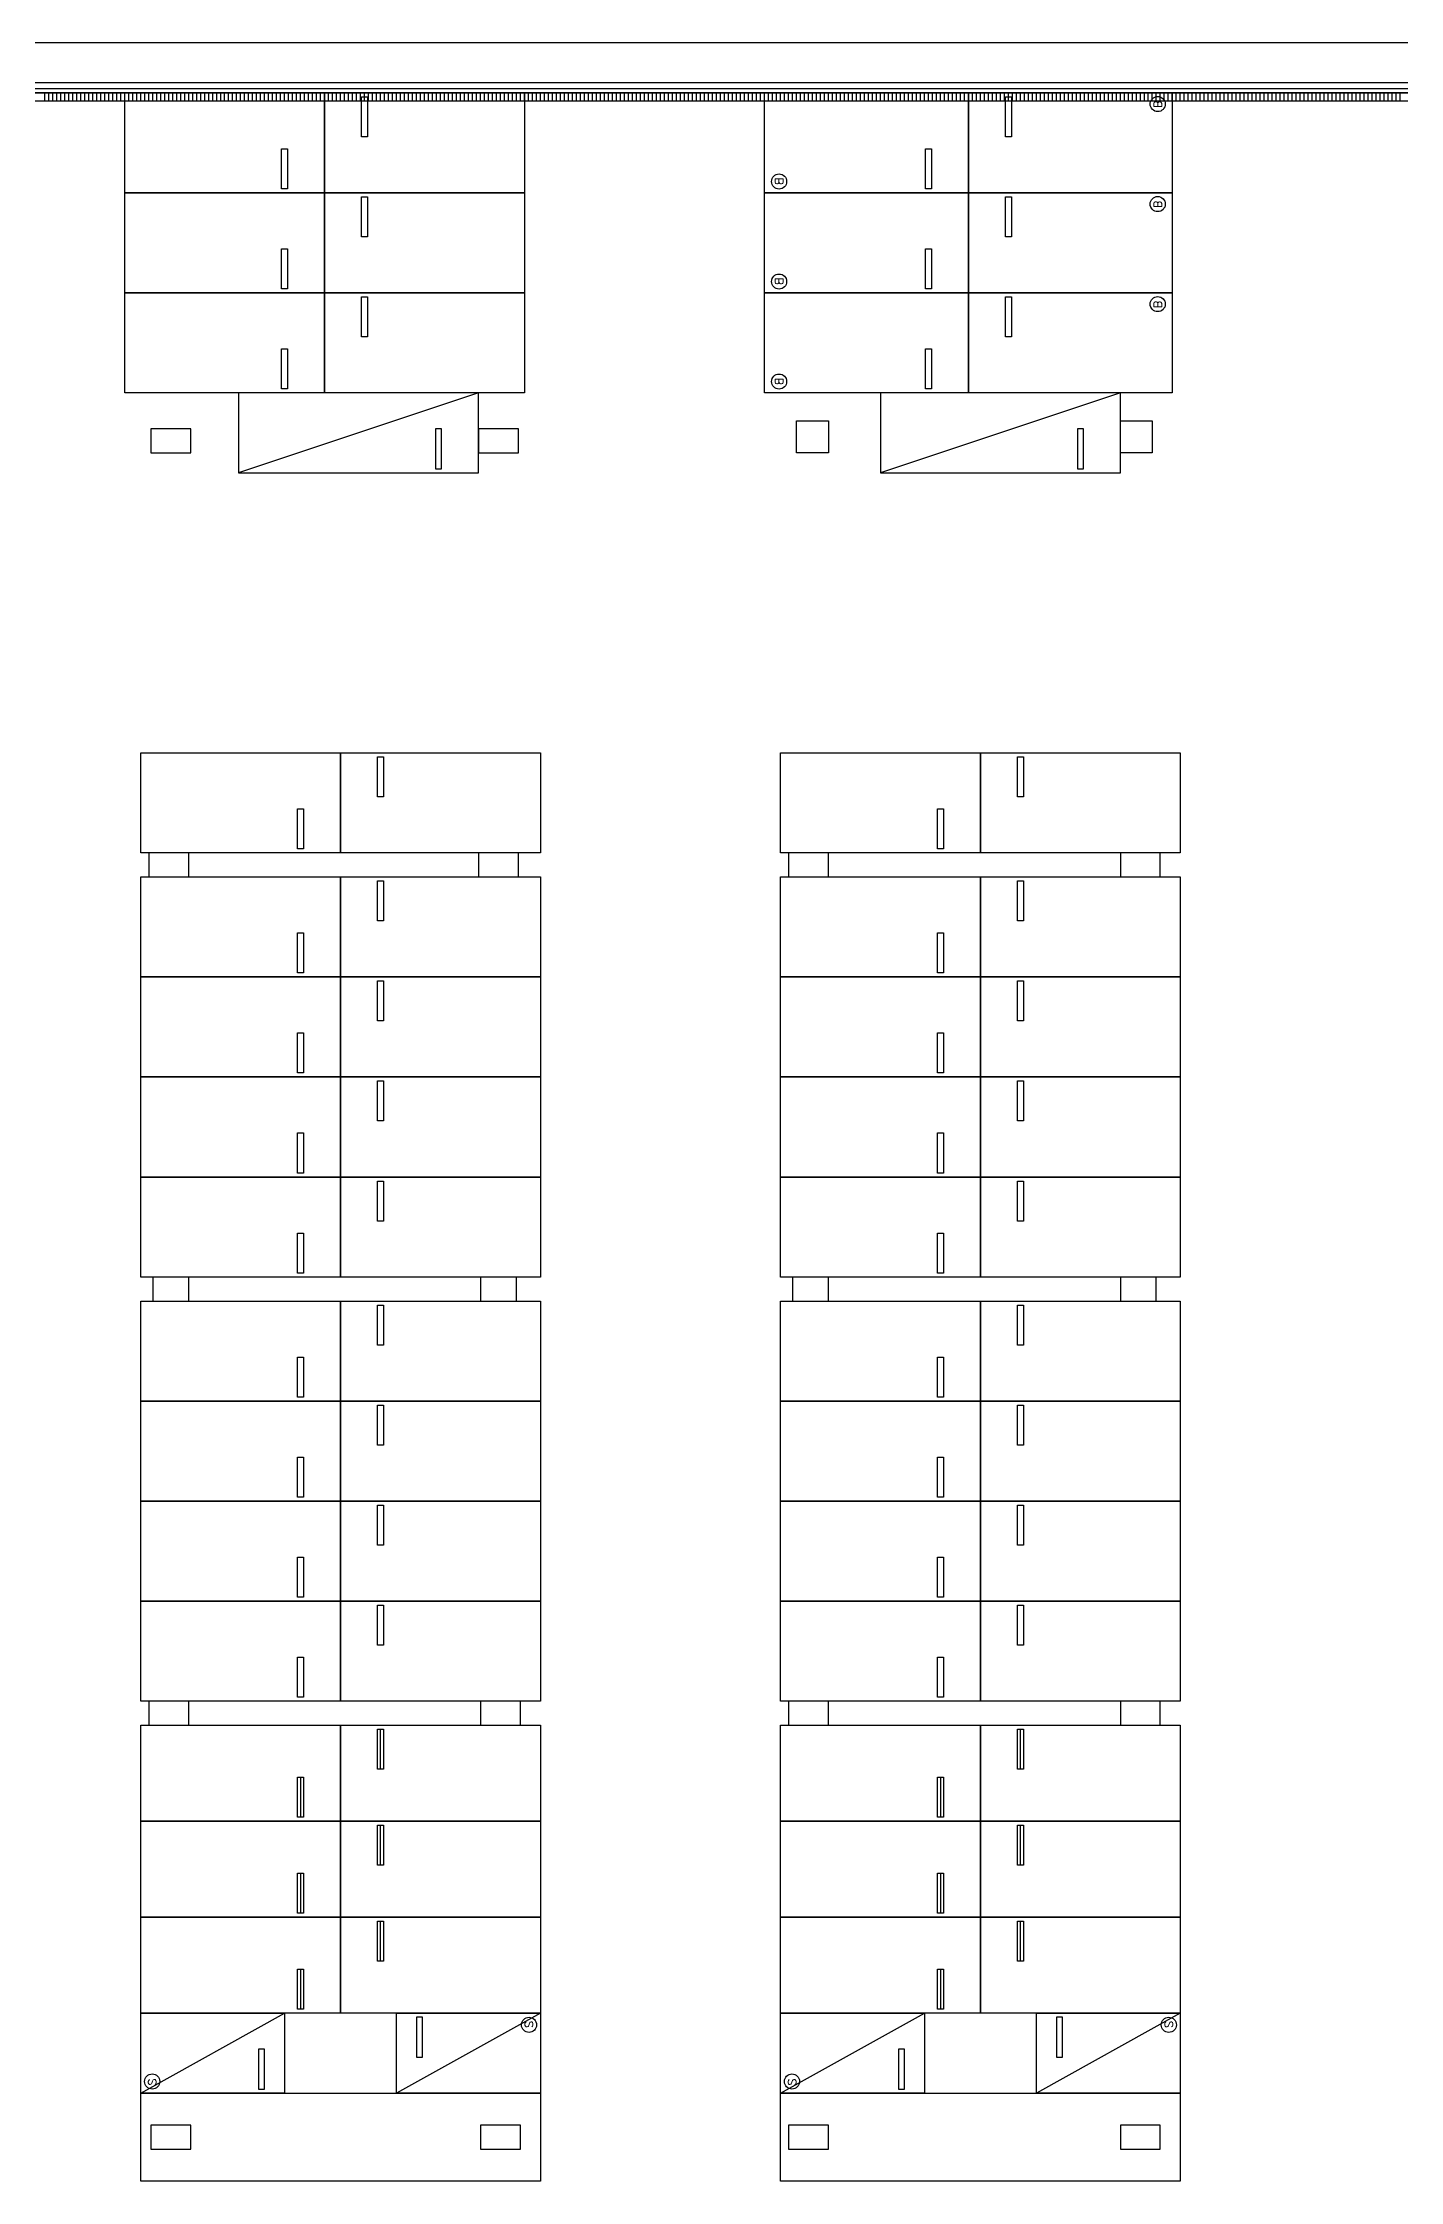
# Model space of a CAD drawing. Header units: millimetres. Extents: x -7614 to 421357, y 87385 to 341757.
# Drawn here: x 272870 to 306820, y 201427 to 254877 of the extents above; entities that cross this region are included whole.
import ezdxf

# ---------------------------------------------------------------- set-up
doc = ezdxf.new("R2010")
doc.units = ezdxf.units.MM
doc.header["$LTSCALE"] = 600
doc.header["$MEASUREMENT"] = 0
doc.layers.add('e-plan', color=9, linetype='CONTINUOUS')
doc.styles.add('kiahn', font='romans.shx', dxfattribs={"bigfont": 'cadhs.shx'})

msp = doc.modelspace()

# ---------------------------------------------------------------- linework, layer by layer
at = {"layer": 'e-plan'}
for p, q in [((328920, 254877), (180670, 254877)), ((173924, 253427), (336299, 253427)), ((336569, 253627), (179370, 253627)), ((179370, 253627), (336569, 253627)), ((329770, 253727), (179820, 253727)), ((329920, 253877), (250970, 253877)), ((272920, 253427), (272920, 253627)), ((273020, 253427), (273020, 253627)), ((273120, 253427), (273120, 253627)), ((273220, 253427), (273220, 253627)), ((273320, 253427), (273320, 253627)), ((273420, 253427), (273420, 253627)), ((273520, 253427), (273520, 253627)), ((273620, 253427), (273620, 253627)), ((273720, 253427), (273720, 253627)), ((273820, 253427), (273820, 253627)), ((273920, 253427), (273920, 253627)), ((274020, 253427), (274020, 253627)), ((274120, 253427), (274120, 253627)), ((274220, 253427), (274220, 253627)), ((274320, 253427), (274320, 253627)), ((274420, 253427), (274420, 253627)), ((274520, 253427), (274520, 253627)), ((274620, 253427), (274620, 253627)), ((274720, 253427), (274720, 253627)), ((274820, 253427), (274820, 253627)), ((274920, 253427), (274920, 253627)), ((274920, 251127), (274920, 253627)), ((274920, 253627), (279920, 253627)), ((275020, 253427), (275020, 253627)), ((275120, 253427), (275120, 253627)), ((275220, 253427), (275220, 253627)), ((275320, 253427), (275320, 253627)), ((275420, 253427), (275420, 253627)), ((275520, 253427), (275520, 253627)), ((275620, 253427), (275620, 253627)), ((275720, 253427), (275720, 253627)), ((275820, 253427), (275820, 253627)), ((275920, 253427), (275920, 253627)), ((276020, 253427), (276020, 253627)), ((276120, 253427), (276120, 253627)), ((276220, 253427), (276220, 253627)), ((276320, 253427), (276320, 253627)), ((276420, 253427), (276420, 253627)), ((276520, 253427), (276520, 253627)), ((276620, 253427), (276620, 253627)), ((276720, 253427), (276720, 253627)), ((276820, 253427), (276820, 253627)), ((276920, 253427), (276920, 253627)), ((277020, 253427), (277020, 253627)), ((277120, 253427), (277120, 253627)), ((277220, 253427), (277220, 253627)), ((277320, 253427), (277320, 253627)), ((277420, 253427), (277420, 253627)), ((277520, 253427), (277520, 253627)), ((277620, 253427), (277620, 253627)), ((277720, 253427), (277720, 253627)), ((277820, 253427), (277820, 253627)), ((277920, 253427), (277920, 253627)), ((278020, 253427), (278020, 253627)), ((278120, 253427), (278120, 253627)), ((278220, 253427), (278220, 253627)), ((278320, 253427), (278320, 253627)), ((278420, 253427), (278420, 253627)), ((278520, 253427), (278520, 253627)), ((278620, 253427), (278620, 253627)), ((278720, 253427), (278720, 253627)), ((278820, 253427), (278820, 253627)), ((278920, 253427), (278920, 253627)), ((279020, 253427), (279020, 253627)), ((279120, 253427), (279120, 253627)), ((279220, 253427), (279220, 253627)), ((279320, 253427), (279320, 253627)), ((279420, 253427), (279420, 253627)), ((279520, 253427), (279520, 253627)), ((279620, 253427), (279620, 253627)), ((279720, 253427), (279720, 253627)), ((279820, 253427), (279820, 253627)), ((279920, 253427), (279920, 253627)), ((279920, 253627), (279920, 251127)), ((279920, 251127), (279920, 253627)), ((279920, 253627), (284920, 253627)), ((280020, 253427), (280020, 253627)), ((280120, 253427), (280120, 253627)), ((280220, 253427), (280220, 253627)), ((280320, 253427), (280320, 253627)), ((280420, 253427), (280420, 253627)), ((280520, 253427), (280520, 253627)), ((280620, 253427), (280620, 253627)), ((280720, 253427), (280720, 253627)), ((280820, 253427), (280820, 253627)), ((280845, 253527), (280995, 253527)), ((280845, 252527), (280845, 253527)), ((280920, 253427), (280920, 253627)), ((280995, 253527), (280995, 252527)), ((281020, 253427), (281020, 253627)), ((281120, 253427), (281120, 253627)), ((281220, 253427), (281220, 253627)), ((281320, 253427), (281320, 253627)), ((281420, 253427), (281420, 253627)), ((281520, 253427), (281520, 253627)), ((281620, 253427), (281620, 253627)), ((281720, 253427), (281720, 253627)), ((281820, 253427), (281820, 253627)), ((281920, 253427), (281920, 253627)), ((282020, 253427), (282020, 253627)), ((282120, 253427), (282120, 253627)), ((282220, 253427), (282220, 253627)), ((282320, 253427), (282320, 253627)), ((282420, 253427), (282420, 253627)), ((282520, 253427), (282520, 253627)), ((282620, 253427), (282620, 253627)), ((282720, 253427), (282720, 253627)), ((282820, 253427), (282820, 253627)), ((282920, 253427), (282920, 253627)), ((283020, 253427), (283020, 253627)), ((283120, 253427), (283120, 253627)), ((283220, 253427), (283220, 253627)), ((283320, 253427), (283320, 253627)), ((283420, 253427), (283420, 253627)), ((283520, 253427), (283520, 253627)), ((283620, 253427), (283620, 253627)), ((283720, 253427), (283720, 253627)), ((283820, 253427), (283820, 253627)), ((283920, 253427), (283920, 253627)), ((284020, 253427), (284020, 253627)), ((284120, 253427), (284120, 253627)), ((284220, 253427), (284220, 253627)), ((284320, 253427), (284320, 253627)), ((284420, 253427), (284420, 253627)), ((284520, 253427), (284520, 253627)), ((284620, 253427), (284620, 253627)), ((284720, 253427), (284720, 253627)), ((284820, 253427), (284820, 253627)), ((284920, 253427), (284920, 253627)), ((284920, 253627), (284920, 251127)), ((285020, 253427), (285020, 253627)), ((285120, 253427), (285120, 253627)), ((285220, 253427), (285220, 253627)), ((285320, 253427), (285320, 253627)), ((285420, 253427), (285420, 253627)), ((285520, 253427), (285520, 253627)), ((285620, 253427), (285620, 253627)), ((285720, 253427), (285720, 253627)), ((285820, 253427), (285820, 253627)), ((285920, 253427), (285920, 253627)), ((286020, 253427), (286020, 253627)), ((286120, 253427), (286120, 253627)), ((286220, 253427), (286220, 253627)), ((286320, 253427), (286320, 253627)), ((286420, 253427), (286420, 253627)), ((286520, 253427), (286520, 253627)), ((286620, 253427), (286620, 253627)), ((286720, 253427), (286720, 253627)), ((286820, 253427), (286820, 253627)), ((286920, 253427), (286920, 253627)), ((287020, 253427), (287020, 253627)), ((287120, 253427), (287120, 253627)), ((287220, 253427), (287220, 253627)), ((287320, 253427), (287320, 253627)), ((287420, 253427), (287420, 253627)), ((287520, 253427), (287520, 253627)), ((287620, 253427), (287620, 253627)), ((287720, 253427), (287720, 253627)), ((287820, 253427), (287820, 253627)), ((287920, 253427), (287920, 253627)), ((288020, 253427), (288020, 253627)), ((288120, 253427), (288120, 253627)), ((288220, 253427), (288220, 253627)), ((288320, 253427), (288320, 253627)), ((288420, 253427), (288420, 253627)), ((288520, 253427), (288520, 253627)), ((288620, 253427), (288620, 253627)), ((288720, 253427), (288720, 253627)), ((288820, 253427), (288820, 253627)), ((288920, 253427), (288920, 253627)), ((289020, 253427), (289020, 253627)), ((289120, 253427), (289120, 253627)), ((289220, 253427), (289220, 253627)), ((289320, 253427), (289320, 253627)), ((289420, 253427), (289420, 253627)), ((289520, 253427), (289520, 253627)), ((289620, 253427), (289620, 253627)), ((289720, 253427), (289720, 253627)), ((289820, 253427), (289820, 253627)), ((289920, 253427), (289920, 253627)), ((290020, 253427), (290020, 253627)), ((290120, 253427), (290120, 253627)), ((290220, 253427), (290220, 253627)), ((290320, 253427), (290320, 253627)), ((290420, 253427), (290420, 253627)), ((290520, 253427), (290520, 253627)), ((290620, 253427), (290620, 253627)), ((290720, 253427), (290720, 253627)), ((290820, 253427), (290820, 253627)), ((290920, 253427), (290920, 253627)), ((290920, 251127), (290920, 253627)), ((290920, 253627), (296020, 253627)), ((291020, 253427), (291020, 253627)), ((291120, 253427), (291120, 253627)), ((291220, 253427), (291220, 253627)), ((291320, 253427), (291320, 253627)), ((291420, 253427), (291420, 253627)), ((291520, 253427), (291520, 253627)), ((291620, 253427), (291620, 253627)), ((291720, 253427), (291720, 253627)), ((291820, 253427), (291820, 253627)), ((291920, 253427), (291920, 253627)), ((292020, 253427), (292020, 253627)), ((292120, 253427), (292120, 253627)), ((292220, 253427), (292220, 253627)), ((292320, 253427), (292320, 253627)), ((292420, 253427), (292420, 253627)), ((292520, 253427), (292520, 253627)), ((292620, 253427), (292620, 253627)), ((292720, 253427), (292720, 253627)), ((292820, 253427), (292820, 253627)), ((292920, 253427), (292920, 253627)), ((293020, 253427), (293020, 253627)), ((293120, 253427), (293120, 253627)), ((293220, 253427), (293220, 253627)), ((293320, 253427), (293320, 253627)), ((293420, 253427), (293420, 253627)), ((293520, 253427), (293520, 253627)), ((293620, 253427), (293620, 253627)), ((293720, 253427), (293720, 253627)), ((293820, 253427), (293820, 253627)), ((293920, 253427), (293920, 253627)), ((294020, 253427), (294020, 253627)), ((294120, 253427), (294120, 253627)), ((294220, 253427), (294220, 253627)), ((294320, 253427), (294320, 253627)), ((294420, 253427), (294420, 253627)), ((294520, 253427), (294520, 253627)), ((294620, 253427), (294620, 253627)), ((294720, 253427), (294720, 253627)), ((294820, 253427), (294820, 253627)), ((294920, 253427), (294920, 253627)), ((295020, 253427), (295020, 253627)), ((295120, 253427), (295120, 253627)), ((295220, 253427), (295220, 253627)), ((295320, 253427), (295320, 253627)), ((295420, 253427), (295420, 253627)), ((295520, 253427), (295520, 253627)), ((295620, 253427), (295620, 253627)), ((295720, 253427), (295720, 253627)), ((295820, 253427), (295820, 253627)), ((295920, 253427), (295920, 253627)), ((296020, 253427), (296020, 253627)), ((296020, 251127), (296020, 253627)), ((296020, 253627), (301120, 253627)), ((296020, 253627), (296020, 251127)), ((296120, 253427), (296120, 253627)), ((296220, 253427), (296220, 253627)), ((296320, 253427), (296320, 253627)), ((296420, 253427), (296420, 253627)), ((296520, 253427), (296520, 253627)), ((296620, 253427), (296620, 253627)), ((296720, 253427), (296720, 253627)), ((296820, 253427), (296820, 253627)), ((296920, 253427), (296920, 253627)), ((296945, 253527), (297095, 253527)), ((296945, 252527), (296945, 253527)), ((297020, 253427), (297020, 253627)), ((297095, 253527), (297095, 252527)), ((297120, 253427), (297120, 253627)), ((297220, 253427), (297220, 253627)), ((297320, 253427), (297320, 253627)), ((297420, 253427), (297420, 253627)), ((297520, 253427), (297520, 253627)), ((297620, 253427), (297620, 253627)), ((297720, 253427), (297720, 253627)), ((297820, 253427), (297820, 253627)), ((297920, 253427), (297920, 253627)), ((298020, 253427), (298020, 253627)), ((298120, 253427), (298120, 253627)), ((298220, 253427), (298220, 253627)), ((298320, 253427), (298320, 253627)), ((298420, 253427), (298420, 253627)), ((298520, 253427), (298520, 253627)), ((298620, 253427), (298620, 253627)), ((298720, 253427), (298720, 253627)), ((298820, 253427), (298820, 253627)), ((298920, 253427), (298920, 253627)), ((299020, 253427), (299020, 253627)), ((299120, 253427), (299120, 253627)), ((299220, 253427), (299220, 253627)), ((299320, 253427), (299320, 253627)), ((299420, 253427), (299420, 253627)), ((299520, 253427), (299520, 253627)), ((299620, 253427), (299620, 253627)), ((299720, 253427), (299720, 253627)), ((299820, 253427), (299820, 253627)), ((299920, 253427), (299920, 253627)), ((300020, 253427), (300020, 253627)), ((300120, 253427), (300120, 253627)), ((300220, 253427), (300220, 253627)), ((300320, 253427), (300320, 253627)), ((300420, 253427), (300420, 253627)), ((300520, 253427), (300520, 253627)), ((300620, 253427), (300620, 253627)), ((300720, 253427), (300720, 253627)), ((300820, 253427), (300820, 253627)), ((300920, 253427), (300920, 253627)), ((301020, 253427), (301020, 253627)), ((301120, 253427), (301120, 253627)), ((301120, 253627), (301120, 251127)), ((301220, 253427), (301220, 253627)), ((301320, 253427), (301320, 253627)), ((301420, 253427), (301420, 253627)), ((301520, 253427), (301520, 253627)), ((301620, 253427), (301620, 253627)), ((301720, 253427), (301720, 253627)), ((301820, 253427), (301820, 253627)), ((301920, 253427), (301920, 253627)), ((302020, 253427), (302020, 253627)), ((302120, 253427), (302120, 253627)), ((302220, 253427), (302220, 253627)), ((302320, 253427), (302320, 253627)), ((302420, 253427), (302420, 253627)), ((302520, 253427), (302520, 253627)), ((302620, 253427), (302620, 253627)), ((302720, 253427), (302720, 253627)), ((302820, 253427), (302820, 253627)), ((302920, 253427), (302920, 253627)), ((303020, 253427), (303020, 253627)), ((303120, 253427), (303120, 253627)), ((303220, 253427), (303220, 253627)), ((303320, 253427), (303320, 253627)), ((303420, 253427), (303420, 253627)), ((303520, 253427), (303520, 253627)), ((303620, 253427), (303620, 253627)), ((303720, 253427), (303720, 253627)), ((303820, 253427), (303820, 253627)), ((303920, 253427), (303920, 253627)), ((304020, 253427), (304020, 253627)), ((304120, 253427), (304120, 253627)), ((304220, 253427), (304220, 253627)), ((304320, 253427), (304320, 253627)), ((304420, 253427), (304420, 253627)), ((304520, 253427), (304520, 253627)), ((304620, 253427), (304620, 253627)), ((304720, 253427), (304720, 253627)), ((304820, 253427), (304820, 253627)), ((304920, 253427), (304920, 253627)), ((305020, 253427), (305020, 253627)), ((305120, 253427), (305120, 253627)), ((305220, 253427), (305220, 253627)), ((305320, 253427), (305320, 253627)), ((305420, 253427), (305420, 253627)), ((305520, 253427), (305520, 253627)), ((305620, 253427), (305620, 253627)), ((305720, 253427), (305720, 253627)), ((305820, 253427), (305820, 253627)), ((305920, 253427), (305920, 253627)), ((306020, 253427), (306020, 253627)), ((306120, 253427), (306120, 253627)), ((306220, 253427), (306220, 253627)), ((306320, 253427), (306320, 253627)), ((306420, 253427), (306420, 253627)), ((306520, 253427), (306520, 253627)), ((306620, 253427), (306620, 253627)), ((306720, 253427), (306720, 253627)), ((306820, 253427), (306820, 253627)), ((280995, 252527), (280845, 252527)), ((297095, 252527), (296945, 252527)), ((278845, 251227), (278845, 252227)), ((278845, 252227), (278995, 252227)), ((278995, 252227), (278995, 251227)), ((294945, 251227), (294945, 252227)), ((294945, 252227), (295095, 252227)), ((295095, 252227), (295095, 251227)), ((278995, 251227), (278845, 251227)), ((295095, 251227), (294945, 251227)), ((274920, 248627), (274920, 251127)), ((274920, 251127), (279920, 251127)), ((279920, 251127), (274920, 251127)), ((279920, 251127), (279920, 248627)), ((284920, 251127), (279920, 251127)), ((279920, 248627), (279920, 251127)), ((279920, 251127), (284920, 251127)), ((280845, 251027), (280995, 251027)), ((280845, 250027), (280845, 251027)), ((280995, 251027), (280995, 250027)), ((284920, 251127), (284920, 248627)), ((290920, 248627), (290920, 251127)), ((290920, 251127), (296020, 251127)), ((296020, 251127), (290920, 251127)), ((301120, 251127), (296020, 251127)), ((296020, 248627), (296020, 251127)), ((296020, 251127), (301120, 251127)), ((296020, 251127), (296020, 248627)), ((296945, 251027), (297095, 251027)), ((296945, 250027), (296945, 251027)), ((297095, 251027), (297095, 250027)), ((301120, 251127), (301120, 248627)), ((278845, 248727), (278845, 249727)), ((278845, 249727), (278995, 249727)), ((278995, 249727), (278995, 248727)), ((280995, 250027), (280845, 250027)), ((294945, 248727), (294945, 249727)), ((294945, 249727), (295095, 249727)), ((295095, 249727), (295095, 248727)), ((297095, 250027), (296945, 250027)), ((274920, 246127), (274920, 248627)), ((274920, 248627), (279920, 248627)), ((279920, 248627), (274920, 248627)), ((278995, 248727), (278845, 248727)), ((279920, 248627), (279920, 246127)), ((284920, 248627), (279920, 248627)), ((279920, 246127), (279920, 248627)), ((279920, 248627), (284920, 248627)), ((284920, 248627), (284920, 246127)), ((296020, 248627), (290920, 248627)), ((290920, 246127), (290920, 248627)), ((290920, 248627), (296020, 248627)), ((295095, 248727), (294945, 248727)), ((301120, 248627), (296020, 248627)), ((296020, 246127), (296020, 248627)), ((296020, 248627), (301120, 248627)), ((296020, 248627), (296020, 246127)), ((301120, 248627), (301120, 246127)), ((280845, 248527), (280995, 248527)), ((280845, 247527), (280845, 248527)), ((280995, 248527), (280995, 247527)), ((296945, 248527), (297095, 248527)), ((296945, 247527), (296945, 248527)), ((297095, 248527), (297095, 247527)), ((280995, 247527), (280845, 247527)), ((297095, 247527), (296945, 247527)), ((278845, 246227), (278845, 247227)), ((278845, 247227), (278995, 247227)), ((278995, 247227), (278995, 246227)), ((294945, 246227), (294945, 247227)), ((294945, 247227), (295095, 247227)), ((295095, 247227), (295095, 246227)), ((279920, 246127), (274920, 246127)), ((283770, 246127), (277770, 244127)), ((283770, 246127), (277770, 246127)), ((277770, 246127), (277770, 244127)), ((278995, 246227), (278845, 246227)), ((284920, 246127), (279920, 246127)), ((283770, 244127), (283770, 246127)), ((296020, 246127), (290920, 246127)), ((299820, 246127), (293820, 244127)), ((299820, 246127), (293820, 246127)), ((293820, 246127), (293820, 244127)), ((295095, 246227), (294945, 246227)), ((301120, 246127), (296020, 246127)), ((299820, 244127), (299820, 246127)), ((282845, 245227), (282695, 245227)), ((282695, 245227), (282695, 244227)), ((282845, 244227), (282845, 245227)), ((298895, 245227), (298745, 245227)), ((298745, 245227), (298745, 244227)), ((298895, 244227), (298895, 245227)), ((277770, 244127), (283770, 244127)), ((282695, 244227), (282845, 244227)), ((293820, 244127), (299820, 244127)), ((298745, 244227), (298895, 244227)), ((275320, 234627), (275320, 237127)), ((275320, 237127), (280320, 237127)), ((280320, 237127), (280320, 234627)), ((280320, 234627), (280320, 237127)), ((280320, 237127), (285320, 237127)), ((281245, 237027), (281395, 237027)), ((281245, 236027), (281245, 237027)), ((281395, 237027), (281395, 236027)), ((285320, 237127), (285320, 234627)), ((291320, 234627), (291320, 237127)), ((291320, 237127), (296320, 237127)), ((296320, 237127), (296320, 234627)), ((296320, 234627), (296320, 237127)), ((296320, 237127), (301320, 237127)), ((297245, 237027), (297395, 237027)), ((297245, 236027), (297245, 237027)), ((297395, 237027), (297395, 236027)), ((301320, 237127), (301320, 234627)), ((279245, 234727), (279245, 235727)), ((279245, 235727), (279395, 235727)), ((279395, 235727), (279395, 234727)), ((281395, 236027), (281245, 236027)), ((295245, 234727), (295245, 235727)), ((295245, 235727), (295395, 235727)), ((295395, 235727), (295395, 234727)), ((297395, 236027), (297245, 236027)), ((279395, 234727), (279245, 234727)), ((295395, 234727), (295245, 234727)), ((280320, 234627), (275320, 234627)), ((285320, 234627), (280320, 234627)), ((296320, 234627), (291320, 234627)), ((301320, 234627), (296320, 234627)), ((275320, 231527), (275320, 234027)), ((275320, 234027), (280320, 234027)), ((280320, 234027), (280320, 231527)), ((280320, 231527), (280320, 234027)), ((280320, 234027), (285320, 234027)), ((281245, 233927), (281395, 233927)), ((281245, 232927), (281245, 233927)), ((281395, 233927), (281395, 232927)), ((285320, 234027), (285320, 231527)), ((291320, 231527), (291320, 234027)), ((291320, 234027), (296320, 234027)), ((296320, 234027), (296320, 231527)), ((296320, 231527), (296320, 234027)), ((296320, 234027), (301320, 234027)), ((297245, 233927), (297395, 233927)), ((297245, 232927), (297245, 233927)), ((297395, 233927), (297395, 232927)), ((301320, 234027), (301320, 231527)), ((279245, 231627), (279245, 232627)), ((279245, 232627), (279395, 232627)), ((279395, 232627), (279395, 231627)), ((281395, 232927), (281245, 232927)), ((295245, 231627), (295245, 232627)), ((295245, 232627), (295395, 232627)), ((295395, 232627), (295395, 231627)), ((297395, 232927), (297245, 232927)), ((275320, 229027), (275320, 231527)), ((275320, 231527), (280320, 231527)), ((280320, 231527), (275320, 231527)), ((279395, 231627), (279245, 231627)), ((280320, 231527), (280320, 229027)), ((285320, 231527), (280320, 231527)), ((280320, 229027), (280320, 231527)), ((280320, 231527), (285320, 231527)), ((285320, 231527), (285320, 229027)), ((291320, 229027), (291320, 231527)), ((291320, 231527), (296320, 231527)), ((296320, 231527), (291320, 231527)), ((295395, 231627), (295245, 231627)), ((296320, 231527), (296320, 229027)), ((301320, 231527), (296320, 231527)), ((296320, 229027), (296320, 231527)), ((296320, 231527), (301320, 231527)), ((301320, 231527), (301320, 229027)), ((281245, 231427), (281395, 231427)), ((281245, 230427), (281245, 231427)), ((281395, 231427), (281395, 230427)), ((297245, 231427), (297395, 231427)), ((297245, 230427), (297245, 231427)), ((297395, 231427), (297395, 230427)), ((281395, 230427), (281245, 230427)), ((297395, 230427), (297245, 230427)), ((279245, 229127), (279245, 230127)), ((279245, 230127), (279395, 230127)), ((279395, 230127), (279395, 229127)), ((295245, 229127), (295245, 230127)), ((295245, 230127), (295395, 230127)), ((295395, 230127), (295395, 229127)), ((275320, 226527), (275320, 229027)), ((275320, 229027), (280320, 229027)), ((280320, 229027), (275320, 229027)), ((279395, 229127), (279245, 229127)), ((280320, 229027), (280320, 226527)), ((285320, 229027), (280320, 229027)), ((280320, 226527), (280320, 229027)), ((280320, 229027), (285320, 229027)), ((281245, 228927), (281395, 228927)), ((281245, 227927), (281245, 228927)), ((281395, 228927), (281395, 227927)), ((285320, 229027), (285320, 226527)), ((291320, 226527), (291320, 229027)), ((291320, 229027), (296320, 229027)), ((296320, 229027), (291320, 229027)), ((295395, 229127), (295245, 229127)), ((296320, 229027), (296320, 226527)), ((301320, 229027), (296320, 229027)), ((296320, 226527), (296320, 229027)), ((296320, 229027), (301320, 229027)), ((297245, 228927), (297395, 228927)), ((297245, 227927), (297245, 228927)), ((297395, 228927), (297395, 227927)), ((301320, 229027), (301320, 226527)), ((281395, 227927), (281245, 227927)), ((297395, 227927), (297245, 227927)), ((279245, 226627), (279245, 227627)), ((279245, 227627), (279395, 227627)), ((279395, 227627), (279395, 226627)), ((295245, 226627), (295245, 227627)), ((295245, 227627), (295395, 227627)), ((295395, 227627), (295395, 226627)), ((275320, 224027), (275320, 226527)), ((275320, 226527), (280320, 226527)), ((280320, 226527), (275320, 226527)), ((279395, 226627), (279245, 226627)), ((280320, 226527), (280320, 224027)), ((285320, 226527), (280320, 226527)), ((280320, 224027), (280320, 226527)), ((280320, 226527), (285320, 226527)), ((281245, 226427), (281395, 226427)), ((281245, 225427), (281245, 226427)), ((281395, 226427), (281395, 225427)), ((285320, 226527), (285320, 224027)), ((291320, 224027), (291320, 226527)), ((291320, 226527), (296320, 226527)), ((296320, 226527), (291320, 226527)), ((295395, 226627), (295245, 226627)), ((296320, 226527), (296320, 224027)), ((301320, 226527), (296320, 226527)), ((296320, 224027), (296320, 226527)), ((296320, 226527), (301320, 226527)), ((297245, 226427), (297395, 226427)), ((297245, 225427), (297245, 226427)), ((297395, 226427), (297395, 225427)), ((301320, 226527), (301320, 224027)), ((279245, 224127), (279245, 225127)), ((279245, 225127), (279395, 225127)), ((279395, 225127), (279395, 224127)), ((281395, 225427), (281245, 225427)), ((295245, 224127), (295245, 225127)), ((295245, 225127), (295395, 225127)), ((295395, 225127), (295395, 224127)), ((297395, 225427), (297245, 225427)), ((280320, 224027), (275320, 224027)), ((279395, 224127), (279245, 224127)), ((285320, 224027), (280320, 224027)), ((296320, 224027), (291320, 224027)), ((295395, 224127), (295245, 224127)), ((301320, 224027), (296320, 224027)), ((275320, 220927), (275320, 223427)), ((275320, 223427), (280320, 223427)), ((280320, 223427), (280320, 220927)), ((280320, 220927), (280320, 223427)), ((280320, 223427), (285320, 223427)), ((285320, 223427), (285320, 220927)), ((291320, 220927), (291320, 223427)), ((291320, 223427), (296320, 223427)), ((296320, 223427), (296320, 220927)), ((296320, 220927), (296320, 223427)), ((296320, 223427), (301320, 223427)), ((301320, 223427), (301320, 220927)), ((281245, 223327), (281395, 223327)), ((281245, 222327), (281245, 223327)), ((281395, 223327), (281395, 222327)), ((297245, 223327), (297395, 223327)), ((297245, 222327), (297245, 223327)), ((297395, 223327), (297395, 222327)), ((279245, 221027), (279245, 222027)), ((279245, 222027), (279395, 222027)), ((279395, 222027), (279395, 221027)), ((281395, 222327), (281245, 222327)), ((295245, 221027), (295245, 222027)), ((295245, 222027), (295395, 222027)), ((295395, 222027), (295395, 221027)), ((297395, 222327), (297245, 222327)), ((275320, 218427), (275320, 220927)), ((275320, 220927), (280320, 220927)), ((280320, 220927), (275320, 220927)), ((279395, 221027), (279245, 221027)), ((280320, 220927), (280320, 218427)), ((285320, 220927), (280320, 220927)), ((280320, 218427), (280320, 220927)), ((280320, 220927), (285320, 220927)), ((281245, 220827), (281395, 220827)), ((281245, 219827), (281245, 220827)), ((281395, 220827), (281395, 219827)), ((285320, 220927), (285320, 218427)), ((291320, 218427), (291320, 220927)), ((291320, 220927), (296320, 220927)), ((296320, 220927), (291320, 220927)), ((295395, 221027), (295245, 221027)), ((296320, 220927), (296320, 218427)), ((301320, 220927), (296320, 220927)), ((296320, 218427), (296320, 220927)), ((296320, 220927), (301320, 220927)), ((297245, 220827), (297395, 220827)), ((297245, 219827), (297245, 220827)), ((297395, 220827), (297395, 219827)), ((301320, 220927), (301320, 218427)), ((281395, 219827), (281245, 219827)), ((297395, 219827), (297245, 219827)), ((279245, 218527), (279245, 219527)), ((279245, 219527), (279395, 219527)), ((279395, 219527), (279395, 218527)), ((295245, 218527), (295245, 219527)), ((295245, 219527), (295395, 219527)), ((295395, 219527), (295395, 218527)), ((275320, 215927), (275320, 218427)), ((275320, 218427), (280320, 218427)), ((280320, 218427), (275320, 218427)), ((279395, 218527), (279245, 218527)), ((280320, 218427), (280320, 215927)), ((285320, 218427), (280320, 218427)), ((280320, 215927), (280320, 218427)), ((280320, 218427), (285320, 218427)), ((281245, 218327), (281395, 218327)), ((281245, 217327), (281245, 218327)), ((281395, 218327), (281395, 217327)), ((285320, 218427), (285320, 215927)), ((291320, 215927), (291320, 218427)), ((291320, 218427), (296320, 218427)), ((296320, 218427), (291320, 218427)), ((295395, 218527), (295245, 218527)), ((296320, 218427), (296320, 215927)), ((301320, 218427), (296320, 218427)), ((296320, 215927), (296320, 218427)), ((296320, 218427), (301320, 218427)), ((297245, 218327), (297395, 218327)), ((297245, 217327), (297245, 218327)), ((297395, 218327), (297395, 217327)), ((301320, 218427), (301320, 215927)), ((279245, 216027), (279245, 217027)), ((279245, 217027), (279395, 217027)), ((279395, 217027), (279395, 216027)), ((281395, 217327), (281245, 217327)), ((295245, 216027), (295245, 217027)), ((295245, 217027), (295395, 217027)), ((295395, 217027), (295395, 216027)), ((297395, 217327), (297245, 217327)), ((279395, 216027), (279245, 216027)), ((295395, 216027), (295245, 216027)), ((275320, 213427), (275320, 215927)), ((275320, 215927), (280320, 215927)), ((280320, 215927), (275320, 215927)), ((280320, 215927), (280320, 213427)), ((285320, 215927), (280320, 215927)), ((280320, 213427), (280320, 215927)), ((280320, 215927), (285320, 215927)), ((281245, 215827), (281395, 215827)), ((281245, 214827), (281245, 215827)), ((281395, 215827), (281395, 214827)), ((285320, 215927), (285320, 213427)), ((291320, 213427), (291320, 215927)), ((291320, 215927), (296320, 215927)), ((296320, 215927), (291320, 215927)), ((296320, 215927), (296320, 213427)), ((301320, 215927), (296320, 215927)), ((296320, 213427), (296320, 215927)), ((296320, 215927), (301320, 215927)), ((297245, 215827), (297395, 215827)), ((297245, 214827), (297245, 215827)), ((297395, 215827), (297395, 214827)), ((301320, 215927), (301320, 213427)), ((279245, 213527), (279245, 214527)), ((279245, 214527), (279395, 214527)), ((279395, 214527), (279395, 213527)), ((281395, 214827), (281245, 214827)), ((295245, 213527), (295245, 214527)), ((295245, 214527), (295395, 214527)), ((295395, 214527), (295395, 213527)), ((297395, 214827), (297245, 214827)), ((280320, 213427), (275320, 213427)), ((279395, 213527), (279245, 213527)), ((285320, 213427), (280320, 213427)), ((296320, 213427), (291320, 213427)), ((295395, 213527), (295245, 213527)), ((301320, 213427), (296320, 213427)), ((275320, 210427), (275320, 212827)), ((275320, 212827), (280320, 212827)), ((280320, 212827), (280320, 210427)), ((280320, 210427), (280320, 212827)), ((280320, 212827), (285320, 212827)), ((285320, 212827), (285320, 210427)), ((291320, 210427), (291320, 212827)), ((291320, 212827), (296320, 212827)), ((296320, 212827), (296320, 210427)), ((296320, 210427), (296320, 212827)), ((296320, 212827), (301320, 212827)), ((301320, 212827), (301320, 210427)), ((281245, 212727), (281395, 212727)), ((281245, 211727), (281245, 212727)), ((281320, 211727), (281320, 212727)), ((281395, 212727), (281395, 211727)), ((297245, 212727), (297395, 212727)), ((297245, 211727), (297245, 212727)), ((297320, 211727), (297320, 212727)), ((297395, 212727), (297395, 211727)), ((281395, 211727), (281245, 211727)), ((297395, 211727), (297245, 211727)), ((279245, 210527), (279245, 211527)), ((279245, 211527), (279395, 211527)), ((279320, 211527), (279320, 210527)), ((279395, 211527), (279395, 210527)), ((295245, 210527), (295245, 211527)), ((295245, 211527), (295395, 211527)), ((295320, 211527), (295320, 210527)), ((295395, 211527), (295395, 210527)), ((275320, 208027), (275320, 210427)), ((275320, 210427), (280320, 210427)), ((280320, 210427), (275320, 210427)), ((279395, 210527), (279245, 210527)), ((280320, 210427), (280320, 208027)), ((285320, 210427), (280320, 210427)), ((280320, 208027), (280320, 210427)), ((280320, 210427), (285320, 210427)), ((281245, 210327), (281395, 210327)), ((281245, 209327), (281245, 210327)), ((281320, 209327), (281320, 210327)), ((281395, 210327), (281395, 209327)), ((285320, 210427), (285320, 208027)), ((291320, 208027), (291320, 210427)), ((291320, 210427), (296320, 210427)), ((296320, 210427), (291320, 210427)), ((295395, 210527), (295245, 210527)), ((296320, 210427), (296320, 208027)), ((301320, 210427), (296320, 210427)), ((296320, 208027), (296320, 210427)), ((296320, 210427), (301320, 210427)), ((297245, 210327), (297395, 210327)), ((297245, 209327), (297245, 210327)), ((297320, 209327), (297320, 210327)), ((297395, 210327), (297395, 209327)), ((301320, 210427), (301320, 208027)), ((279245, 208127), (279245, 209127)), ((279245, 209127), (279395, 209127)), ((279320, 209127), (279320, 208127)), ((279395, 209127), (279395, 208127)), ((281395, 209327), (281245, 209327)), ((295245, 208127), (295245, 209127)), ((295245, 209127), (295395, 209127)), ((295320, 209127), (295320, 208127)), ((295395, 209127), (295395, 208127)), ((297395, 209327), (297245, 209327)), ((275320, 205627), (275320, 208027)), ((275320, 208027), (280320, 208027)), ((280320, 208027), (275320, 208027)), ((279395, 208127), (279245, 208127)), ((280320, 208027), (280320, 205627)), ((285320, 208027), (280320, 208027)), ((280320, 205627), (280320, 208027)), ((280320, 208027), (285320, 208027)), ((281245, 207927), (281395, 207927)), ((281245, 206927), (281245, 207927)), ((281320, 206927), (281320, 207927)), ((281395, 207927), (281395, 206927)), ((285320, 208027), (285320, 205627)), ((291320, 205627), (291320, 208027)), ((291320, 208027), (296320, 208027)), ((296320, 208027), (291320, 208027)), ((295395, 208127), (295245, 208127)), ((296320, 208027), (296320, 205627)), ((301320, 208027), (296320, 208027)), ((296320, 205627), (296320, 208027)), ((296320, 208027), (301320, 208027)), ((297245, 207927), (297395, 207927)), ((297245, 206927), (297245, 207927)), ((297320, 206927), (297320, 207927)), ((297395, 207927), (297395, 206927)), ((301320, 208027), (301320, 205627)), ((281395, 206927), (281245, 206927)), ((297395, 206927), (297245, 206927)), ((279245, 205727), (279245, 206727)), ((279245, 206727), (279395, 206727)), ((279320, 206727), (279320, 205727)), ((279395, 206727), (279395, 205727)), ((295245, 205727), (295245, 206727)), ((295245, 206727), (295395, 206727)), ((295320, 206727), (295320, 205727)), ((295395, 206727), (295395, 205727)), ((275320, 203627), (278920, 205627)), ((275320, 203627), (275320, 205627)), ((275320, 205627), (278920, 205627)), ((280320, 205627), (275320, 205627)), ((278920, 205627), (278920, 203627)), ((279395, 205727), (279245, 205727)), ((285320, 205627), (280320, 205627)), ((285320, 205627), (281720, 203627)), ((281720, 205627), (285320, 205627)), ((281720, 203627), (281720, 205627)), ((282370, 205527), (282220, 205527)), ((282220, 205527), (282220, 204527)), ((282370, 204527), (282370, 205527)), ((285320, 205627), (285320, 203627)), ((291320, 203627), (294920, 205627)), ((291320, 203627), (291320, 205627)), ((291320, 205627), (294920, 205627)), ((296320, 205627), (291320, 205627)), ((294920, 205627), (294920, 203627)), ((295395, 205727), (295245, 205727)), ((301320, 205627), (296320, 205627)), ((301320, 205627), (297720, 203627)), ((297720, 205627), (301320, 205627)), ((297720, 203627), (297720, 205627)), ((298370, 205527), (298220, 205527)), ((298220, 205527), (298220, 204527)), ((298370, 204527), (298370, 205527)), ((301320, 205627), (301320, 203627)), ((278420, 204727), (278270, 204727)), ((278270, 204727), (278270, 203727)), ((278420, 203727), (278420, 204727)), ((294420, 204727), (294270, 204727)), ((294270, 204727), (294270, 203727)), ((294420, 203727), (294420, 204727)), ((282220, 204527), (282370, 204527)), ((298220, 204527), (298370, 204527)), ((278270, 203727), (278420, 203727)), ((294270, 203727), (294420, 203727)), ((275320, 203627), (285320, 203627)), ((275320, 201427), (275320, 203627)), ((278920, 203627), (275320, 203627)), ((285320, 203627), (281720, 203627)), ((285320, 203627), (285320, 201427)), ((291320, 203627), (301320, 203627)), ((291320, 201427), (291320, 203627)), ((294920, 203627), (291320, 203627)), ((301320, 203627), (297720, 203627)), ((301320, 203627), (301320, 201427)), ((285320, 201427), (275320, 201427)), ((301320, 201427), (291320, 201427))]:
    msp.add_line(p, q, dxfattribs=at)
at = {"layer": 'e-plan', "ltscale": 0.5}
for p, q in [((291720, 245427), (292520, 245427)), ((291720, 244627), (291720, 245427)), ((292520, 245427), (292520, 244627)), ((299820, 245427), (300620, 245427)), ((299820, 244627), (299820, 245427)), ((300620, 245427), (300620, 244627)), ((276570, 245227), (275570, 245227)), ((275570, 245227), (275570, 244627)), ((276570, 244627), (276570, 245227)), ((284770, 245227), (283770, 245227)), ((283770, 245227), (283770, 244627)), ((284770, 244627), (284770, 245227)), ((275570, 244627), (276570, 244627)), ((283770, 244627), (284770, 244627)), ((292520, 244627), (291720, 244627)), ((300620, 244627), (299820, 244627)), ((276520, 234627), (275520, 234627)), ((275520, 234627), (275520, 234027)), ((276520, 234027), (276520, 234627)), ((284770, 234627), (283770, 234627)), ((283770, 234627), (283770, 234027)), ((284770, 234027), (284770, 234627)), ((292520, 234627), (291520, 234627)), ((291520, 234627), (291520, 234027)), ((292520, 234027), (292520, 234627)), ((300820, 234627), (299820, 234627)), ((299820, 234627), (299820, 234027)), ((300820, 234027), (300820, 234627)), ((275520, 234027), (276520, 234027)), ((283770, 234027), (284770, 234027)), ((291520, 234027), (292520, 234027)), ((299820, 234027), (300820, 234027)), ((276520, 224027), (275620, 224027)), ((275620, 224027), (275620, 223427)), ((276520, 223427), (276520, 224027)), ((284720, 224027), (283820, 224027)), ((283820, 224027), (283820, 223427)), ((284720, 223427), (284720, 224027)), ((292520, 224027), (291620, 224027)), ((291620, 224027), (291620, 223427)), ((292520, 223427), (292520, 224027)), ((300720, 224027), (299820, 224027)), ((299820, 224027), (299820, 223427)), ((300720, 223427), (300720, 224027)), ((275620, 223427), (276520, 223427)), ((283820, 223427), (284720, 223427)), ((291620, 223427), (292520, 223427)), ((299820, 223427), (300720, 223427)), ((276520, 213427), (275520, 213427)), ((275520, 213427), (275520, 212827)), ((276520, 212827), (276520, 213427)), ((284820, 213427), (283820, 213427)), ((283820, 213427), (283820, 212827)), ((284820, 212827), (284820, 213427)), ((292520, 213427), (291520, 213427)), ((291520, 213427), (291520, 212827)), ((292520, 212827), (292520, 213427)), ((300820, 213427), (299820, 213427)), ((299820, 213427), (299820, 212827)), ((300820, 212827), (300820, 213427)), ((275520, 212827), (276520, 212827)), ((283820, 212827), (284820, 212827)), ((291520, 212827), (292520, 212827)), ((299820, 212827), (300820, 212827)), ((276570, 202827), (275570, 202827)), ((275570, 202827), (275570, 202227)), ((276570, 202227), (276570, 202827)), ((284820, 202827), (283820, 202827)), ((283820, 202827), (283820, 202227)), ((284820, 202227), (284820, 202827)), ((292520, 202827), (291520, 202827)), ((291520, 202827), (291520, 202227)), ((292520, 202227), (292520, 202827)), ((300820, 202827), (299820, 202827)), ((299820, 202827), (299820, 202227)), ((300820, 202227), (300820, 202827)), ((275570, 202227), (276570, 202227)), ((283820, 202227), (284820, 202227)), ((291520, 202227), (292520, 202227)), ((299820, 202227), (300820, 202227))]:
    msp.add_line(p, q, dxfattribs=at)
at = {"layer": 'e-plan'}
for centre in [(300755, 253345), (291286, 251408), (300755, 250845), (291286, 248908), (300755, 248345), (291286, 246408)]:
    msp.add_circle(centre, 189, dxfattribs=at)
at = {"layer": 'e-plan', "lineweight": -3}
for centre in [(285032, 205335), (301032, 205335), (275608, 203919), (291608, 203919)]:
    msp.add_circle(centre, 189, dxfattribs=at)

# ---------------------------------------------------------------- texts
at = {"layer": 'e-plan', "style": 'kiahn', "text_generation_flag": 4}
for rotation, p in [(90, (300654, 253246)), (270, (291387, 251507)), (90, (300654, 250746)), (270, (291387, 249007)), (90, (300654, 248246)), (270, (291387, 246507))]:
    msp.add_text('B', height=200, rotation=rotation, dxfattribs=at).set_placement(p)
at = {"layer": 'e-plan', "lineweight": -3, "style": 'kiahn'}
for rotation, p in [(270, (284931, 205434)), (270, (300931, 205434)), (90, (275710, 203820)), (90, (291710, 203820))]:
    msp.add_text('S', height=200, rotation=rotation, dxfattribs=at).set_placement(p)

doc.saveas('drawing.dxf')
